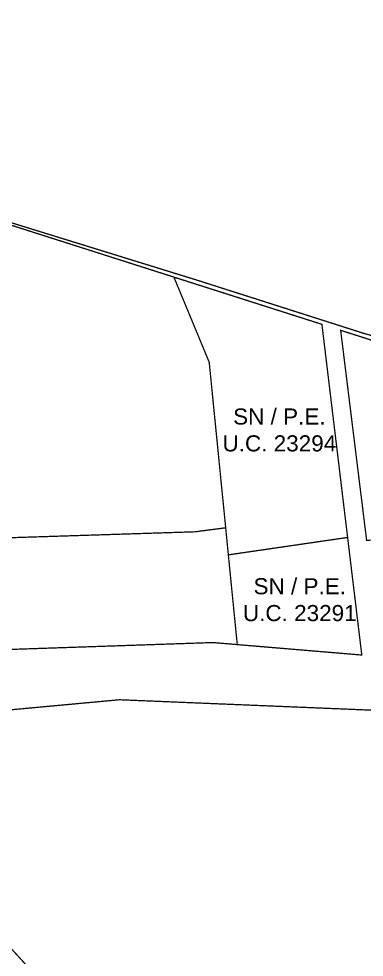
# Model space of a CAD drawing. Header units: metres. Extents: x 561401 to 594056, y 8460144 to 8508504.
# Drawn here: x 587087.7 to 587141.3, y 8500278.2 to 8500423.9 of the extents above; entities that cross this region are included whole.
import ezdxf

# ---------------------------------------------------------------- set-up
doc = ezdxf.new("R2010")
doc.units = ezdxf.units.M
for name, color, linetype in [('1.2. BASE GRAFICA GORE', 76, 'Continuous'), ('1.2. BASE GRAFICA SUNARP', 150, 'Continuous'), ('1.3 ETIQUETA P.E. Y U.C.', 1, 'Continuous')]:
    doc.layers.add(name, color=color, linetype=linetype)
doc.styles.add('Arial', font='arial.ttf', dxfattribs={"height": 1})

msp = doc.modelspace()

# ---------------------------------------------------------------- linework, layer by layer
at = {"layer": '1.2. BASE GRAFICA GORE', "color": 64, "linetype": 'Continuous', "lineweight": -3, "const_width": 0.2}
for points in [[(587111.77, 8500383.79), (587117.25, 8500370.58), (587119.81, 8500344.88), (587120.22, 8500340.68), (587138.74, 8500343.38), (587134.75, 8500376.46), (587111.77, 8500383.79)], [(587137.66, 8500375.53), (587141.69, 8500342.94), (587172.4, 8500344.01), (587171.94, 8500364.6), (587137.66, 8500375.53)], [(587037.35, 8500341.56), (587039.1, 8500333.59), (587048.87, 8500325.21), (587059.54, 8500325.07), (587077.25, 8500325.69), (587117.84, 8500327.07), (587121.61, 8500326.75), (587120.22, 8500340.68), (587119.81, 8500344.88), (587115.07, 8500344.26), (587086.04, 8500343.33), (587037.35, 8500341.56)], [(587120.22, 8500340.68), (587121.61, 8500326.75), (587140.94, 8500325.13), (587138.74, 8500343.38), (587120.22, 8500340.68)]]:
    msp.add_lwpolyline(points, close=True, dxfattribs=at)
at = {"layer": '1.2. BASE GRAFICA SUNARP', "color": 64, "linetype": 'Continuous', "lineweight": -3, "const_width": 0.2}
msp.add_lwpolyline([(587048.05, 8500548.82), (587051.92, 8500536.31), (587065.02, 8500439.61), (587066.77, 8500426.75), (587070.79, 8500397.09), (587115.29, 8500383.34), (587138.27, 8500376.01), (587141.18, 8500375.08), (587176.46, 8500364.83), (587176.45, 8500365.38), (587198.63, 8500383.98), (587246.82, 8500422.32), (587270.36, 8500432.67), (587269.87, 8500433.31), (587259.93, 8500443.89), (587250.55, 8500460.2), (587245.17, 8500475.81), (587242.03, 8500494.06), (587238.12, 8500502.04), (587234.45, 8500509.52), (587233.78, 8500520.45), (587235.84, 8500538.61), (587238.58, 8500554.37)], dxfattribs=at)
for points in [[(587023.58, 8500411.92), (587032.31, 8500364.39), (587032.7, 8500362.58), (587084.92, 8500354.78), (587086.04, 8500343.33), (587115.07, 8500344.26), (587119.81, 8500344.88), (587117.25, 8500370.58), (587111.77, 8500383.79), (587066.17, 8500398.33), (587023.58, 8500411.92)], [(587154, 8500204.64), (587197.59, 8500228.49), (587228.98, 8500243.72), (587243.44, 8500249.15), (587251.09, 8500251.34), (587254.17, 8500252.81), (587256.18, 8500255.68), (587256.71, 8500261.63), (587253.59, 8500273.47), (587246.46, 8500289.2), (587237.58, 8500302.1), (587232.68, 8500312.1), (587214, 8500312.61), (587149.35, 8500316.29), (587103.33, 8500318.19), (587056.79, 8500313.89), (587079.02, 8500287.72), (587103.78, 8500260.76), (587126.03, 8500231.14), (587146.35, 8500213.71), (587154, 8500204.64)]]:
    msp.add_lwpolyline(points, close=True, dxfattribs=at)

# ---------------------------------------------------------------- texts
at = {"layer": '1.3 ETIQUETA P.E. Y U.C.', "color": 1, "char_height": 2.5, "attachment_point": 5, "style": 'Arial'}
for s, insert in [('SN / P.E.\\PU.C. 23294', (587128.14, 8500360.05)), ('SN / P.E.\\PU.C. 23291', (587131.31, 8500333.71))]:
    msp.add_mtext(s, dxfattribs=dict(at, insert=insert))

doc.saveas('drawing.dxf')
